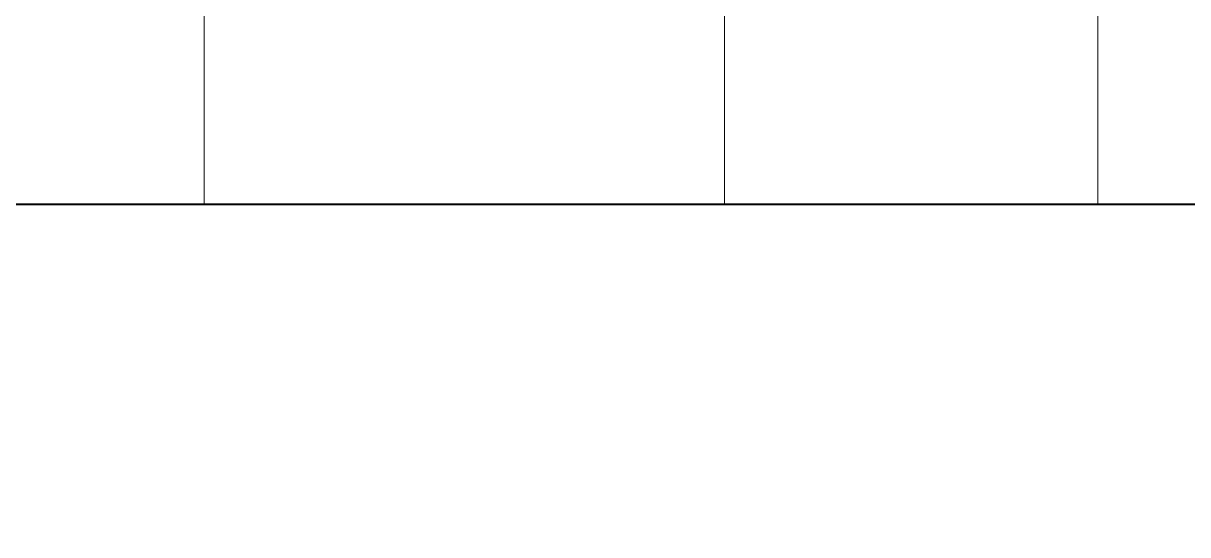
# Model space of a CAD drawing. Header units: inches. Extents: x 841 to 14369, y -4386 to -3225.
# Drawn here: x 3254 to 3871, y -4365 to -4094 of the extents above; entities that cross this region are included whole.
import ezdxf
from ezdxf.xclip import XClip

# ---------------------------------------------------------------- set-up
doc = ezdxf.new("R2010")
doc.units = ezdxf.units.IN
doc.header["$MEASUREMENT"] = 0
doc.header["$XCLIPFRAME"] = 0
doc.linetypes.add('NBK_CenterX2', pattern=[1.083333, 0.666667, -0.125, 0.166667, -0.125])
doc.layers.get('Defpoints').update_dxf_attribs({"color": 250, "lineweight": 0})
doc.layers.add('!Gridline', color=112, linetype='NBK_CenterX2', lineweight=5)

# ---------------------------------------------------------------- blocks, each defined once
blk = doc.blocks.new('A$C5F5E00A7')
for p, q in [((2424, -364.16), (2424, 214.37)), ((2424, -364.16), (2424, 214.37)), ((1950, -364.16), (1950, 207.16)), ((1950, -364.16), (1950, 207.16)), ((2226, -364.16), (2226, 207.16)), ((2226, -364.16), (2226, 207.16))]:
    blk.add_line(p, q)
blk = doc.blocks.new('GRID_ELEV NORTH_N')
at = {"layer": '!Gridline'}
for p, q in [((8.0218, 1.0278), (8.0218, 13.8025)), ((9.6261, 1.0278), (9.6261, 13.8025)), ((10.7771, 1.0278), (10.7771, 13.8025))]:
    blk.add_line(p, q, dxfattribs=at)

msp = doc.modelspace()

# ---------------------------------------------------------------- linework, layer by layer
at = {"layer": 'Defpoints', "color": 2, "const_width": 1}
msp.add_lwpolyline([(1293.02, -3651.07), (4092.6, -3651.07), (4092.6, -4190.12), (1293.02, -4190.12)], close=True, dxfattribs=at)

# ---------------------------------------------------------------- block references
ref = msp.add_blockref('GRID_ELEV NORTH_N', (1969.71, -5623.81, -1349.31), dxfattribs=dict(xscale=172.031999999448, yscale=172.031999999448, zscale=172.031999999448))
XClip(ref).set_block_clipping_path([(-7.0316507845, 8.3338612674), (70.2019192724, 15.9895587659)])
at = {"layer": 'Defpoints', "color": 1}
msp.add_blockref('A$C5F5E00A7', (1399.71, -3780.72), dxfattribs=at)

doc.saveas('drawing.dxf')
